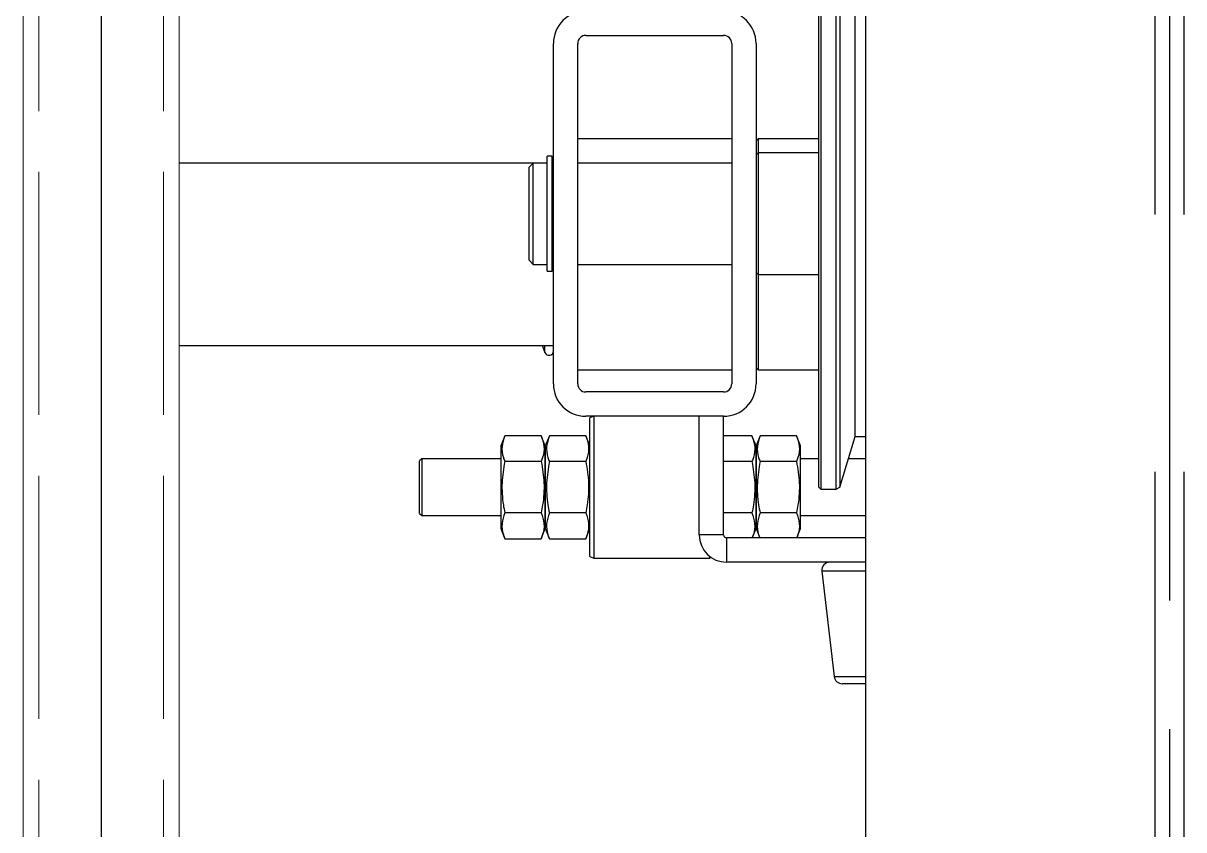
# Model space of a CAD drawing. Header units: centimetres. Extents: x 470464 to 524273, y 49611 to 59074.
# Drawn here: x 490415.19 to 490443.83, y 55471.33 to 55491.23 of the extents above; entities that cross this region are included whole.
import ezdxf

# ---------------------------------------------------------------- set-up
doc = ezdxf.new("R2010")
doc.units = ezdxf.units.CM
doc.header["$MEASUREMENT"] = 0
for name, pattern in [('ACAD_ISO02W100', [15, 12, -3]), ('CENTER', [50.8, 31.75, -6.35, 6.35, -6.35]), ('DASHED', [19.05, 12.7, -6.35])]:
    doc.linetypes.add(name, pattern=pattern)
doc.layers.add('AAA_GÖRÜNMEZ', color=6, linetype='ACAD_ISO02W100', lineweight=9)
doc.layers.add('AAA_LEVHA', color=255, linetype='Continuous', lineweight=20)
doc.layers.add('EKSEN', color=2, linetype='CENTER')
doc.layers.add('vinç', color=7, linetype='Continuous')

# ---------------------------------------------------------------- blocks, each defined once
blk = doc.blocks.new('dghjjkfg')
at = {"color": 2, "linetype": 'DASHED', "ltscale": 10}
for p, q in [((-37260.31, 57022.9), (-30500.31, 57022.9)), ((-37260.31, 57015.8), (-30500.31, 57015.8))]:
    blk.add_line(p, q, dxfattribs=at)
at = {"color": 2, "linetype": 'CENTER', "ltscale": 5}
blk.add_line((-37260.31, 57019.35), (-30500.31, 57019.35), dxfattribs=at)
at = {"color": 2}
blk.add_line((-37260.31, 56944.35), (-30500.31, 56944.35), dxfattribs=at)
blk = doc.blocks.new('JKKÖGÖ')
at = {"color": 2, "linetype": 'Continuous', "lineweight": 25}
for p, q in [((-33839.98, 51386.85), (-33839.98, 51389.35)), ((-33834.48, 51389.35), (-33834.48, 51385.16)), ((-33820.48, 51373.35), (-33820.48, 51389.35)), ((-33814.98, 51389.35), (-33814.98, 51355.09)), ((-33808.98, 51389.35), (-33808.98, 51355.09)), ((-33806.75, 51389.35), (-33806.75, 51378.61)), ((-33780.75, 51381.64), (-33780.75, 51389.35)), ((-33778.98, 51389.35), (-33778.98, 51383.63)), ((-33839.98, 51386.85), (-33949.98, 51386.85)), ((-33827.46, 51383), (-33839.98, 51386.85)), ((-33962.51, 51383), (-33864.68, 51383)), ((-33864.68, 51383), (-33827.46, 51383)), ((-33826.98, 51382.09), (-33827.46, 51383)), ((-33826.98, 51382.09), (-33962.98, 51382.09)), ((-33826.98, 51378.35), (-33826.98, 51382.09)), ((-33806.75, 51378.61), (-33780.75, 51381.64)), ((-33962.98, 51378.35), (-33864.46, 51378.35)), ((-33864.69, 51377.85), (-33962.48, 51377.85)), ((-33913.48, 51377.85), (-33913.48, 51362.85)), ((-33909.98, 51377.85), (-33909.98, 51362.85)), ((-33879.98, 51362.85), (-33879.98, 51377.85)), ((-33827.48, 51377.85), (-33864.69, 51377.85)), ((-33864.46, 51378.35), (-33826.98, 51378.35)), ((-33856.48, 51362.85), (-33856.48, 51377.85)), ((-33834.48, 51377.85), (-33834.48, 51373.35)), ((-33827.48, 51377.85), (-33826.98, 51378.35)), ((-33837.71, 51373.35), (-33840.19, 51372.35)), ((-33840.19, 51372.35), (-33840.19, 51363.35)), ((-33817.26, 51373.35), (-33837.71, 51373.35)), ((-33833.84, 51372.35), (-33833.84, 51363.35)), ((-33821.13, 51372.35), (-33821.13, 51363.35)), ((-33814.98, 51372.43), (-33817.26, 51373.35)), ((-33913.48, 51362.85), (-33912.98, 51362.35)), ((-33913.48, 51362.85), (-33909.98, 51362.85)), ((-33909.98, 51362.85), (-33909.48, 51362.35)), ((-33909.98, 51362.85), (-33904.24, 51362.85)), ((-33904.24, 51362.85), (-33879.98, 51362.85)), ((-33880.48, 51362.35), (-33879.98, 51362.85)), ((-33879.98, 51362.85), (-33856.48, 51362.85)), ((-33856.98, 51362.35), (-33856.48, 51362.85)), ((-33840.19, 51363.35), (-33837.71, 51362.35)), ((-33817.26, 51362.35), (-33814.98, 51363.27)), ((-33936.98, 51362.35), (-33852.98, 51362.35)), ((-33837.71, 51362.35), (-33840.19, 51361.35)), ((-33840.19, 51361.35), (-33840.19, 51354.35)), ((-33837.71, 51362.35), (-33827.48, 51362.35)), ((-33817.26, 51362.35), (-33837.71, 51362.35)), ((-33833.84, 51361.35), (-33833.84, 51354.35)), ((-33827.48, 51362.35), (-33817.26, 51362.35)), ((-33821.13, 51361.35), (-33821.13, 51354.35)), ((-33814.98, 51361.43), (-33817.26, 51362.35)), ((-33938.98, 51320.35), (-33938.98, 51354.35)), ((-33936.98, 51356.35), (-33852.98, 51356.35)), ((-33913.48, 51356.35), (-33913.48, 51318.35)), ((-33907.48, 51356.35), (-33907.48, 51318.35)), ((-33882.48, 51318.35), (-33882.48, 51356.35)), ((-33856.48, 51318.35), (-33856.48, 51356.35)), ((-33850.98, 51354.35), (-33850.98, 51320.35)), ((-33844.98, 51354.35), (-33844.98, 51320.35)), ((-33815.72, 51354.35), (-33844.98, 51354.35)), ((-33815.72, 51354.35), (-33815.72, 51348.35)), ((-33814.98, 51355.09), (-33808.98, 51355.09)), ((-33809.98, 51350.98), (-33810.38, 51350.98)), ((-33809.98, 51350.98), (-33810.29, 51351.1)), ((-33809.98, 51322.35), (-33809.98, 51350.98)), ((-33815.72, 51348.35), (-33844.98, 51348.35)), ((-33844.98, 51322.35), (-33844.62, 51321.35)), ((-33844.98, 51322.35), (-33809.98, 51322.35)), ((-33810.35, 51321.35), (-33844.62, 51321.35)), ((-33837.71, 51321.35), (-33840.19, 51320.35)), ((-33840.19, 51320.35), (-33840.19, 51311.35)), ((-33833.84, 51320.35), (-33833.84, 51311.35)), ((-33821.13, 51320.35), (-33821.13, 51311.35)), ((-33814.78, 51320.35), (-33817.26, 51321.35)), ((-33814.78, 51311.35), (-33814.78, 51320.35)), ((-33810.35, 51321.35), (-33809.98, 51322.35)), ((-33852.98, 51318.35), (-33936.98, 51318.35)), ((-33852.98, 51312.35), (-33936.98, 51312.35)), ((-33909.15, 51312.05), (-33909.15, 51310.85)), ((-33880.82, 51312.05), (-33909.15, 51312.05)), ((-33907.48, 51312.35), (-33907.48, 51312.05)), ((-33906.93, 51312.35), (-33906.93, 51312.05)), ((-33883.03, 51312.05), (-33883.03, 51312.35)), ((-33880.82, 51310.85), (-33880.82, 51312.05)), ((-33862.48, 51220.03), (-33862.48, 51312.35)), ((-33840.19, 51311.35), (-33837.71, 51310.35)), ((-33817.26, 51310.35), (-33814.78, 51311.35)), ((-33880.82, 51310.85), (-33909.15, 51310.85)), ((-33907.48, 51310.85), (-33907.48, 51307.35)), ((-33882.48, 51307.35), (-33882.48, 51310.85)), ((-33862.48, 51309.62), (-33860.75, 51310.25)), ((-33860.75, 51310.25), (-33862.48, 51310.25)), ((-33837.71, 51310.35), (-33840.19, 51309.35)), ((-33840.19, 51309.35), (-33840.19, 51300.35)), ((-33837.71, 51310.35), (-33827.48, 51310.35)), ((-33817.26, 51310.35), (-33837.71, 51310.35)), ((-33833.84, 51309.35), (-33833.84, 51300.35)), ((-33827.48, 51310.35), (-33817.26, 51310.35)), ((-33821.13, 51309.35), (-33821.13, 51300.35)), ((-33814.78, 51309.35), (-33817.26, 51310.35)), ((-33814.78, 51300.35), (-33814.78, 51309.35)), ((-33907.48, 51307.35), (-33907.48, 51220.03)), ((-33907.48, 51307.35), (-33906.48, 51306.35)), ((-33902.7, 51307.35), (-33907.48, 51307.35)), ((-33902.08, 51306.35), (-33906.48, 51306.35)), ((-33882.48, 51307.35), (-33902.7, 51307.35)), ((-33883.48, 51306.35), (-33902.08, 51306.35)), ((-33883.48, 51306.35), (-33882.48, 51307.35)), ((-33840.19, 51300.35), (-33837.71, 51299.35)), ((-33817.26, 51299.35), (-33814.78, 51300.35)), ((-33837.71, 51299.35), (-33827.48, 51299.35)), ((-33834.48, 51299.35), (-33834.48, 51279.85)), ((-33827.48, 51299.35), (-33817.26, 51299.35)), ((-33820.48, 51279.85), (-33820.48, 51299.35)), ((-33834.48, 51279.85), (-33833.98, 51279.35)), ((-33834.48, 51279.85), (-33820.48, 51279.85)), ((-33820.98, 51279.35), (-33820.48, 51279.85)), ((-33820.98, 51279.35), (-33833.98, 51279.35))]:
    blk.add_line(p, q, dxfattribs=at)
for centre, radius, start, end in [((-33780.98, 51383.63), 2, 276.6544, 0), ((-33806.98, 51380.6), 2, 180, 276.6544), ((-33936.98, 51354.35), 8, 90, 180), ((-33852.98, 51354.35), 8, 0, 90), ((-33936.98, 51354.35), 2, 90, 180), ((-33852.98, 51354.35), 2, 0, 90), ((-33815.72, 51355.09), 6.74, 270, 0), ((-33815.72, 51355.09), 0.737, 270, 0), ((-33936.98, 51320.35), 8, 180, 270), ((-33936.98, 51320.35), 2, 180, 270), ((-33852.98, 51320.35), 2, 270, 0), ((-33852.98, 51320.35), 8, 270, 0), ((-33861.12, 51311.27), 1.08, 290, 90)]:
    blk.add_arc(centre, radius, start, end, dxfattribs=at)
for points, knots in [([(-33840.19, 51372.35), (-33839.31, 51372.64), (-33837.54, 51373.23), (-33835.39, 51372.93), (-33834.17, 51372.47), (-33833.84, 51372.35)], [0, 0, 0, 0, 0.414444, 0.841797, 1, 1, 1, 1]), ([(-33833.84, 51372.35), (-33832.09, 51372.64), (-33828.54, 51373.23), (-33824.25, 51372.93), (-33821.8, 51372.47), (-33821.13, 51372.35)], [0, 0, 0, 0, 0.414444, 0.841797, 1, 1, 1, 1]), ([(-33821.13, 51372.35), (-33820.26, 51372.64), (-33818.49, 51373.22), (-33816.41, 51372.95), (-33815.25, 51372.52), (-33814.98, 51372.42)], [0, 0, 0, 0, 0.428164, 0.869664, 1, 1, 1, 1]), ([(-33840.19, 51363.35), (-33839.31, 51363.06), (-33837.54, 51362.47), (-33835.39, 51362.77), (-33834.17, 51363.22), (-33833.84, 51363.35)], [0, 0, 0, 0, 0.4144438, 0.8417967, 1, 1, 1, 1]), ([(-33833.84, 51363.35), (-33832.09, 51363.06), (-33828.54, 51362.47), (-33824.25, 51362.77), (-33821.8, 51363.22), (-33821.13, 51363.35)], [0, 0, 0, 0, 0.414444, 0.841797, 1, 1, 1, 1]), ([(-33821.13, 51363.35), (-33820.26, 51363.06), (-33818.49, 51362.47), (-33816.41, 51362.75), (-33815.25, 51363.18), (-33814.98, 51363.28)], [0, 0, 0, 0, 0.428164, 0.869664, 1, 1, 1, 1]), ([(-33840.19, 51361.35), (-33839.31, 51361.64), (-33837.54, 51362.23), (-33835.39, 51361.93), (-33834.17, 51361.47), (-33833.84, 51361.35)], [0, 0, 0, 0, 0.414444, 0.841797, 1, 1, 1, 1]), ([(-33833.84, 51361.35), (-33832.09, 51361.64), (-33828.54, 51362.23), (-33824.25, 51361.93), (-33821.8, 51361.47), (-33821.13, 51361.35)], [0, 0, 0, 0, 0.414444, 0.841797, 1, 1, 1, 1]), ([(-33821.13, 51361.35), (-33820.26, 51361.64), (-33818.49, 51362.22), (-33816.41, 51361.95), (-33815.25, 51361.52), (-33814.98, 51361.42)], [0, 0, 0, 0, 0.428164, 0.869664, 1, 1, 1, 1]), ([(-33840.19, 51320.35), (-33839.31, 51320.64), (-33837.54, 51321.23), (-33835.39, 51320.93), (-33834.17, 51320.47), (-33833.84, 51320.35)], [0, 0, 0, 0, 0.414444, 0.841797, 1, 1, 1, 1]), ([(-33833.84, 51320.35), (-33832.09, 51320.64), (-33828.54, 51321.23), (-33824.25, 51320.93), (-33821.8, 51320.47), (-33821.13, 51320.35)], [0, 0, 0, 0, 0.414444, 0.841797, 1, 1, 1, 1]), ([(-33821.13, 51320.35), (-33820.26, 51320.64), (-33818.49, 51321.23), (-33816.34, 51320.93), (-33815.11, 51320.47), (-33814.78, 51320.35)], [0, 0, 0, 0, 0.414444, 0.841797, 1, 1, 1, 1]), ([(-33840.19, 51311.35), (-33839.31, 51311.06), (-33837.54, 51310.47), (-33835.39, 51310.77), (-33834.17, 51311.22), (-33833.84, 51311.35)], [0, 0, 0, 0, 0.4144438, 0.8417967, 1, 1, 1, 1]), ([(-33833.84, 51311.35), (-33832.09, 51311.06), (-33828.54, 51310.47), (-33824.25, 51310.77), (-33821.8, 51311.22), (-33821.13, 51311.35)], [0, 0, 0, 0, 0.414444, 0.841797, 1, 1, 1, 1]), ([(-33821.13, 51311.35), (-33820.26, 51311.06), (-33818.49, 51310.47), (-33816.34, 51310.77), (-33815.11, 51311.22), (-33814.78, 51311.35)], [0, 0, 0, 0, 0.414444, 0.841797, 1, 1, 1, 1]), ([(-33862.48, 51309.7), (-33862.46, 51309.71), (-33862.43, 51309.73), (-33862.4, 51309.74), (-33862.4, 51309.74)], [0, 0, 0, 0, 0.935456, 1, 1, 1, 1]), ([(-33840.19, 51309.35), (-33839.31, 51309.64), (-33837.54, 51310.23), (-33835.39, 51309.93), (-33834.17, 51309.47), (-33833.84, 51309.35)], [0, 0, 0, 0, 0.414444, 0.841797, 1, 1, 1, 1]), ([(-33833.84, 51309.35), (-33832.09, 51309.64), (-33828.54, 51310.23), (-33824.25, 51309.93), (-33821.8, 51309.47), (-33821.13, 51309.35)], [0, 0, 0, 0, 0.414444, 0.841797, 1, 1, 1, 1]), ([(-33821.13, 51309.35), (-33820.26, 51309.64), (-33818.49, 51310.23), (-33816.34, 51309.93), (-33815.11, 51309.47), (-33814.78, 51309.35)], [0, 0, 0, 0, 0.414444, 0.841797, 1, 1, 1, 1]), ([(-33840.19, 51300.35), (-33839.31, 51300.06), (-33837.54, 51299.47), (-33835.39, 51299.77), (-33834.17, 51300.22), (-33833.84, 51300.35)], [0, 0, 0, 0, 0.4144438, 0.8417967, 1, 1, 1, 1]), ([(-33833.84, 51300.35), (-33832.09, 51300.06), (-33828.54, 51299.47), (-33824.25, 51299.77), (-33821.8, 51300.22), (-33821.13, 51300.35)], [0, 0, 0, 0, 0.414444, 0.841797, 1, 1, 1, 1]), ([(-33821.13, 51300.35), (-33820.26, 51300.06), (-33818.49, 51299.47), (-33816.34, 51299.77), (-33815.11, 51300.22), (-33814.78, 51300.35)], [0, 0, 0, 0, 0.414444, 0.841797, 1, 1, 1, 1])]:
    blk.add_open_spline(points, degree=3, knots=knots, dxfattribs=at)
blk = doc.blocks.new('jtkjdkyufkkgfgyfjglo976')
at = {"layer": 'AAA_GÖRÜNMEZ', "color": 2, "ltscale": 5}
for p, q in [((28239.73, 24046.11), (34739.73, 24046.11)), ((28239.73, 24015.3), (34739.73, 24015.3))]:
    blk.add_line(p, q, dxfattribs=at)
at = {"layer": 'AAA_LEVHA', "color": 2}
blk.add_lwpolyline([(28239.73, 24049.96), (34739.73, 24049.96), (34739.73, 24011.44), (28239.73, 24011.44)], dxfattribs=at)
at = {"layer": 'EKSEN', "color": 2, "linetype": 'CENTER', "ltscale": 20}
blk.add_line((28239.73, 24030.7), (34739.73, 24030.7), dxfattribs=at)
blk = doc.blocks.new('ytrrytyıyrttrtrdffcfrfrrdftgyu')
at = {"color": 1, "xscale": 0.1, "yscale": 0.1, "zscale": 0.1}
for name, p in [('JKKÖGÖ', (397754.461, 71282.509)), ('dghjjkfg', (397754.461, 70727.009))]:
    blk.add_blockref(name, p, dxfattribs=at)
at = {"xscale": 0.1, "yscale": 0.1, "zscale": 0.1}
blk.add_blockref('jtkjdkyufkkgfgyfjglo976', (391217.457, 73999.516), dxfattribs=at)
blk = doc.blocks.new('KLJLKHŞKLJKŞJHIUHYGFRTDTRFJKLK')
at = {"layer": 'vinç', "color": 2}
blk.add_blockref('ytrrytyıyrttrtrdffcfrfrrdftgyu', (-5.5, -666), dxfattribs=at)

msp = doc.modelspace()

# ---------------------------------------------------------------- block references
at = {"layer": 'vinç', "color": 2, "rotation": 270}
msp.add_blockref('KLJLKHŞKLJKŞJHIUHYGFRTDTRFJKLK', (414680.531, 449845.993), dxfattribs=at)

doc.saveas('drawing.dxf')
